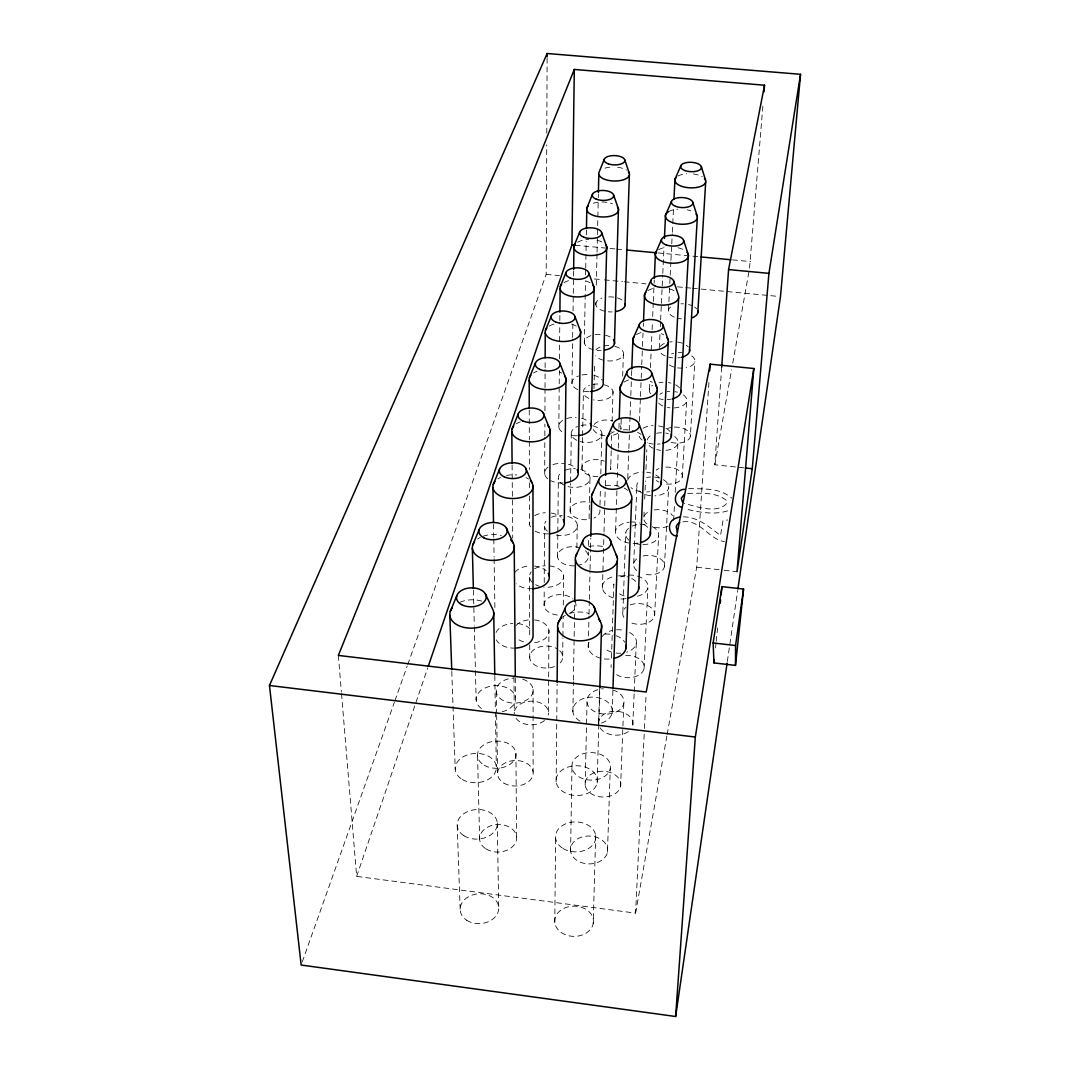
<?xml version="1.0" encoding="UTF-8"?>
<svg xmlns="http://www.w3.org/2000/svg" width="1070" height="1070" viewBox="0 0 1070 1070"><rect width="100%" height="100%" fill="white"/><g stroke="black" fill="none" stroke-linecap="round" stroke-linejoin="round"><path stroke-width="0.75" stroke-dasharray="5 3.75" d="M544.148 605.74L544.215 589.182M544.242 582.561L544.469 526.279M544.683 473.916L544.831 437.389M544.831 435.731L544.884 424.121M544.938 410.84L545.018 389.266M545.031 387.608L545.098 369.351M545.111 367.692L545.138 359.386M407.764 664.537L546.182 274.348L546.743 144.825M546.783 133.202L547.118 56.817M548.442 711.871L548.937 630.27M557.604 557.015L557.818 533.703M557.831 532.031L558.339 478.731M558.821 427.224L559.209 385.548M559.222 383.889L559.356 370.554M559.463 358.878L559.811 322.204M559.824 320.532L559.904 312.199M554.795 922.554L555.611 838.131M556.159 781.836L557.109 683.944M562.673 656.017L562.887 637.934M562.9 636.289L563.141 616.574M563.275 605.072L563.622 575.499M570.176 511.433L570.577 483.546M570.604 481.901L571.286 434.34M571.995 383.702L572.637 339.029M572.664 337.371L572.851 324.13M573.038 310.888L573.507 277.799M573.533 276.14L573.627 269.52M570.577 851.131L571.968 767.471M572.905 711.831L573.4 681.777M573.426 680.119L574.71 603.319M576.877 547.76L577.278 524.608M581.986 468.673L582.561 437.336M582.602 435.677L583.391 392.784M584.327 343.015L585.464 281.477M585.598 274.829L585.691 269.841M585.718 268.169L586.213 241.566M586.333 234.905L586.427 229.916M588.286 555.397L588.366 552.08M588.513 545.419L588.687 537.1M589.088 518.803L589.998 477.207M593.97 388.678L594.532 363.773M604.59 311.183A14.686 7.517 1.6 0 1 595.87 304.937L595.936 301.606M596.311 285.088L597.02 253.71M597.06 252.065L597.622 227.281M597.662 225.636L598.25 199.207M598.29 197.562L598.371 194.258M585.156 785.206L587.029 702.455M588.273 647.551L588.38 642.562M588.54 635.928L588.995 616.012M589.022 614.354L589.329 601.086M589.369 599.414L590.011 571.206M590.038 569.548L590.493 549.632M590.533 547.974L590.76 538.023M599.989 505.027L600.417 488.642M600.805 473.89L601.875 432.935M599.615 689.133L598.638 724.176A17.214 11.957 2.2 0 1 618.219 711.416A17.214 11.957 2.2 0 1 631.594 728.162M602.437 588.313L603.975 533.649M604.015 531.991L605.272 487.024M605.326 485.352L605.553 477.019M593.208 923.678A19.367 15.127 0.6 0 0 567.087 907.133A19.367 15.127 0.6 0 0 561.937 932.986A19.367 15.127 0.6 0 0 593.208 923.678L595.682 835.389M597.14 783.039A20.651 14.873 0.8 0 0 569.24 766.708A20.651 14.873 0.8 0 0 563.796 792.134A20.651 14.873 0.8 0 0 597.14 783.039L598.799 724.47M598.826 723.333L599.815 688.01M611.211 450.831L610.662 469.503A14.458 8.44 1.4 0 0 609.806 465.156M611.264 449.173L611.799 431.571M612.093 421.674L612.99 391.5M611.452 658.023L613.859 583.993A17.16 10.887 2.4 0 0 613.792 586.828M615.598 530.747L617.002 487.746M617.056 486.101L618.233 449.721M618.286 448.062L618.888 429.872M618.941 428.214L619.155 421.607M621.215 419.36L620.881 429.311A14.017 7.931 1.6 0 0 618.233 423.386M622.66 376.212L623.382 354.638M607.452 852.215A18.591 13.937 1.3 0 0 582.267 836.927A18.591 13.937 1.3 0 0 577.506 860.761A18.591 13.937 1.3 0 0 607.452 852.215L610.274 768.594A19.3 13.776 1.4 0 0 584.086 753.454A19.3 13.776 1.4 0 0 579.191 776.994A19.3 13.776 1.4 0 0 610.274 768.594M612.147 712.968L612.923 689.615M622.874 612.04L625.789 532.566M627.769 478.504L628.812 450.269M628.866 448.611L629.481 432.012M629.548 430.341L630.029 417.059M630.096 415.401L630.765 397.13M630.818 395.472L631.487 377.202M631.554 375.543L631.741 370.554M620.6 786.249A17.869 12.893 1.8 0 0 596.271 772.072A17.869 12.893 1.8 0 0 591.884 794.114A17.869 12.893 1.8 0 0 620.6 786.249L623.797 703.525M633.721 563.328L636.904 484.67M639.445 421.46L640.395 398.107M640.462 396.435L641.131 379.756M641.197 378.084L641.679 366.408M641.746 364.736L642.415 348.058M642.481 346.386L643.016 333.037M643.297 326.363L643.431 323.033M632.785 725.166L634.135 693.48M634.216 691.822L636.275 643.458M643.899 517.077L644.18 510.51M644.688 499.021L645.477 480.978M645.972 469.489L646.842 449.801M649.477 389.293L649.851 381.014A18.551 10.178 2.2 0 1 652.285 382.284M650.426 367.759L652.018 331.325M652.085 329.68L652.379 323.046M652.673 316.426L653.248 303.185M653.315 301.526L654.037 284.968M654.118 283.309L654.265 279.992M644.087 668.469L647.845 587.818M659.294 348.325L660.003 333.345M660.31 326.684L660.538 321.682M660.618 320.024L661.313 305.044M661.394 303.372L662.718 275.084M662.798 273.412L664.042 246.782M341.517 693.641L356.658 876.37L635.593 913.125L644.367 730.248M644.448 728.576L646.133 693.668M668.496 309.952L668.817 303.332M668.897 301.686L669.713 285.155M669.793 283.496L670.128 276.889M670.208 275.231L670.863 262.016M670.943 260.358L671.679 245.485M671.759 243.826L672.254 233.915M672.334 232.257L673.471 209.118M654.613 615.665L658.585 536.164M664.416 566.752L668.589 488.054M673.632 520.301L674.448 505.535M675.183 492.401L677.925 443.14M682.245 477.1L686.659 401.13M671.091 442.338A14.084 7.998 3.1 0 0 690.324 436.573L694.845 361.74M667.172 734.435L696.704 567.22L709.143 379.141M744.118 467.871L714.8 464.795L721.688 367.184M749.548 268.142L763.084 103.522M715.509 647.979L716.031 643.003M716.204 641.345L717.609 628.09M727.332 661.514L737.671 590.52M635.593 913.125L666.877 736.08M714.8 464.795L731.599 369.738M732.749 363.185L749.254 269.774M356.658 876.37L427.692 668.001M302.275 961.89L394.375 702.294M394.924 700.716L407.202 666.102M727.587 510.871C713.957 515.165 699.031 512.262 685.482 508.919M687.635 493.364C700.422 493.297 716.191 491.825 726.53 500.492L726.904 503.114C718.01 514.322 696.182 506.698 684.171 503.248M688.652 488.602C703.057 488.936 720.498 487.8 731.786 498.219M682.994 521.826C700.288 519.391 709.076 539.574 724.457 541.621M683.342 516.877C698.028 516.797 709.504 527.216 720.525 535.548L722.999 520.488L727.734 520.02M575.232 245.231L614.969 248.935M616.614 249.096L624.893 249.858M658.01 252.948L699.392 256.8M732.495 259.89L750.699 261.588M546.182 274.348L559.476 275.619M594.372 278.936L602.678 279.725M604.336 279.872L622.62 281.611M624.278 281.771L645.879 283.831M677.444 286.827L684.091 287.455M685.75 287.616L690.739 288.084M692.397 288.245L778.799 296.457M696.704 567.22L722.504 570.096M724.122 570.27L737.029 571.714M338.347 655.428L341.37 691.982M451.794 671.425L452.958 704.595M453.025 706.253L455.231 769.25M457.211 825.545L460.18 909.968M473.395 590.118L474.277 625.134M474.318 626.806L476.15 700.181M477.554 755.794L479.641 839.442M494.795 675.544L495.37 710.32M495.41 711.965L496.333 766.615M497.269 822.843L498.7 907.199M493.524 524.006L493.752 537.26M493.778 538.919L494.072 557.149M494.099 558.808L494.942 610.194M496.266 691.581L496.627 713.088M496.654 714.747L497.63 774.305M512.102 464.995L512.744 538.25M513.961 677.283L514.282 713.971M515.299 677.818L515.459 697.8M515.914 753.347L516.596 836.914M529.262 410.051L529.316 439.81M529.316 441.455L529.369 469.556M529.396 482.784L529.409 489.391M529.423 495.998L529.476 524.099M529.583 577.332L529.703 638.188M529.717 644.769L529.744 657.93M533.087 689.374L533.127 772.005M563.034 482.998A16.826 9.857 0.6 0 1 550.649 480.671M547.666 478.745A16.826 9.857 0.6 0 1 548.549 466.761M552.989 464.594A16.826 9.857 0.6 0 1 564.238 463.484M568.411 464.26A16.826 9.857 0.6 0 1 575.098 467.523M628.732 575.125A17.16 10.887 2.4 0 1 647.43 583.645A17.16 10.887 2.4 0 1 637.332 596.231M624.118 595.843A17.16 10.887 2.4 0 1 618.045 592.927M620.546 577.011A17.16 10.887 2.4 0 1 627.274 575.245M652.218 526.654A16.558 10.125 2.5 0 1 657.716 538.33A16.558 10.125 2.5 0 1 641.411 544.536M639.967 544.416A16.558 10.125 2.5 0 1 633.199 542.691M628.973 540.176A16.558 10.125 2.5 0 1 629.12 527.844M632.183 526.079A16.558 10.125 2.5 0 1 638.656 524.434M640.061 524.327A16.558 10.125 2.5 0 1 648.5 525.25M567.715 516.435A16.478 10.031 0.6 0 1 576.141 529.396A16.478 10.031 0.6 0 1 555.303 534.92M547.385 531.188A16.478 10.031 0.6 0 1 545.954 521.184M551.411 517.251A16.478 10.031 0.6 0 1 562.218 515.526M549.565 565.883A17.093 10.78 0.1 0 1 563.449 578.388A17.093 10.78 0.1 0 1 543.627 587.096M539.347 586.24A17.093 10.78 0.1 0 1 535.575 584.702M532.566 582.602A17.093 10.78 0.1 0 1 531.188 571.848M534.599 568.812A17.093 10.78 0.1 0 1 545.152 565.749M629.588 632.464A17.816 11.743 2.1 0 1 626.712 652.125M620.76 653.195A17.816 11.743 2.1 0 1 616.066 653.061M611.558 652.125A17.816 11.743 2.1 0 1 604.296 648.166M602.303 636.449A17.816 11.743 2.1 0 1 612.067 630.444M616.547 629.789A17.816 11.743 2.1 0 1 624.158 630.444M534.452 619.918A17.749 11.609 -0.4 0 1 548.99 631.862A17.749 11.609 -0.4 0 1 532.699 642.923M523.605 641.866A17.749 11.609 -0.4 0 1 517.519 638.763M516.021 625.482A17.749 11.609 -0.4 0 1 529.851 619.784M522.668 679.183A18.457 12.546 -1.1 0 1 527.577 699.419A18.457 12.546 -1.1 0 1 497.858 695.888A18.457 12.546 -1.1 0 1 513.359 678.072M612.802 689.896A18.538 12.693 1.8 0 1 618.901 710.386A18.538 12.693 1.8 0 1 588.874 706.815A18.538 12.693 1.8 0 1 603.386 688.772M663.427 479.734A15.983 9.443 2.7 0 1 667.988 489.685A15.983 9.443 2.7 0 1 654.867 495.851M650.667 495.731A15.983 9.443 2.7 0 1 644.127 494.126M642.976 493.618A15.983 9.443 2.7 0 1 640.087 480.269M646.614 477.514A15.983 9.443 2.7 0 1 650.613 476.993M654.76 477.113A15.983 9.443 2.7 0 1 658.759 477.862M580.689 469.569A15.916 9.362 0.9 0 1 588.674 482.035A15.916 9.362 0.9 0 1 567.582 486.489M564.037 485.138A15.916 9.362 0.9 0 1 561.924 471.937M564.947 470.318A15.916 9.362 0.9 0 1 575.379 468.713M592.807 425.78A15.381 8.747 1.2 0 1 600.631 437.456A15.381 8.747 1.2 0 1 580.288 441.589M576.85 440.332A15.381 8.747 1.2 0 1 577.599 426.475M581.117 425.445A15.381 8.747 1.2 0 1 588.981 425.084M674.715 436.547A15.461 8.827 2.8 0 1 676.909 445.374A15.461 8.827 2.8 0 1 664.711 450.416M660.658 450.309A15.461 8.827 2.8 0 1 656.726 449.587M653.208 448.317A15.461 8.827 2.8 0 1 647.27 442.258M647.27 439.957A15.461 8.827 2.8 0 1 653.141 434.313M656.606 433.27A15.461 8.827 2.8 0 1 664.483 432.909M665.794 433.082A15.461 8.827 2.8 0 1 668.362 433.604M683.516 394.95A14.967 8.266 2.9 0 1 685.683 403.216A14.967 8.266 2.9 0 1 673.926 407.938M669.994 407.817A14.967 8.266 2.9 0 1 667.426 407.429M662.785 405.958A14.967 8.266 2.9 0 1 658.023 402.4M659.896 394.268A14.967 8.266 2.9 0 1 662.624 392.837M667.172 391.647A14.967 8.266 2.9 0 1 669.7 391.419M674.849 391.687A14.967 8.266 2.9 0 1 677.337 392.182M604.162 384.785A14.886 8.199 1.4 0 1 612.08 395.405A14.886 8.199 1.4 0 1 593.395 399.872M588.848 398.414A14.886 8.199 1.4 0 1 589.436 385.414M592.833 384.464A14.886 8.199 1.4 0 1 600.444 384.13M691.768 355.935A14.498 7.757 2.9 0 1 686.218 367.692M682.553 368.12A14.498 7.757 2.9 0 1 669.044 364.723M671.505 353.929A14.498 7.757 2.9 0 1 673.618 353.26M678.353 352.605A14.498 7.757 2.9 0 1 682.112 352.712M614.809 346.319A14.432 7.691 1.6 0 1 622.967 355.668A14.432 7.691 1.6 0 1 606.971 360.844M603.319 360.215A14.432 7.691 1.6 0 1 595.656 355.788M595.896 349.903A14.432 7.691 1.6 0 1 600.551 346.907M603.828 345.998A14.432 7.691 1.6 0 1 609.967 345.61M628.331 731.599A17.214 11.957 2.2 0 1 599.708 727.239M544.483 720.538A17.133 11.823 -0.6 0 1 528.272 724.657A17.133 11.823 -0.6 0 1 515.192 716.994M514.536 710.881A17.133 11.823 -0.6 0 1 534.465 701.358A17.133 11.823 -0.6 0 1 548.255 714.961M625.629 655.535A16.598 11.115 2.4 0 1 643.164 670.903A16.598 11.115 2.4 0 1 615.263 673.712M611.171 667.506A16.598 11.115 2.4 0 1 611.237 664.604M559.704 650.694A16.518 11.008 0 0 1 558.928 664.069M554.528 666.557A16.518 11.008 0 0 1 532.994 663.654A16.518 11.008 0 0 1 534.826 649.075A16.518 11.008 0 0 1 556.788 648.594M630.217 604.924A16.023 10.352 2.6 0 1 651.215 607.773A16.023 10.352 2.6 0 1 650.132 621.51A16.023 10.352 2.6 0 1 628.879 621.831M623.863 617.403A16.023 10.352 2.6 0 1 626.111 607.198M574.964 601.38A15.956 10.259 0.5 0 1 569.32 613.324M557.35 615.036A15.956 10.259 0.5 0 1 546.516 599.427A15.956 10.259 0.5 0 1 573.012 599.013M643.15 555.972A15.488 9.684 2.8 0 1 664.537 565.575A15.488 9.684 2.8 0 1 643.11 573.868M636.73 570.604A15.488 9.684 2.8 0 1 639.673 557.122M585.437 550.756A15.421 9.59 0.8 0 1 578.429 565.294M574.483 565.829A15.421 9.59 0.8 0 1 557.737 554.594A15.421 9.59 0.8 0 1 579.271 547.572M667.974 526.186A14.993 9.068 2.9 0 1 653.048 526.948M646.855 523.885A14.993 9.068 2.9 0 1 649.61 511.273M654.198 509.962A14.993 9.068 2.9 0 1 672.522 515.633M599.869 509.935A14.926 8.988 1.1 0 1 593.837 518.107M586.587 519.699A14.926 8.988 1.1 0 1 570.203 509.534A14.926 8.988 1.1 0 1 589.878 502.298M665.808 467.122A14.525 8.506 3 0 1 682.285 476.792A14.525 8.506 3 0 1 663.547 483.613M659.04 482.102A14.525 8.506 3 0 1 656.338 480.443M656.271 470.078A14.525 8.506 3 0 1 658.919 468.593M597.943 476.458A14.458 8.44 1.4 0 1 582.307 465.824A14.458 8.44 1.4 0 1 604.363 461.143M674.341 427.117A14.084 7.998 3.1 0 1 690.324 436.573M667.68 428.495A14.084 7.998 3.1 0 1 670.823 427.545M618.019 433.042A14.017 7.931 1.6 0 1 612.174 435.396M604.924 435.731A14.017 7.931 1.6 0 1 593.074 428.508M594.184 424.469A14.017 7.931 1.6 0 1 612.562 420.737M459.873 602.276A22.002 14.191 -2 0 1 481.647 601.086M562.633 617.056A22.082 14.405 1 0 1 565.321 615.303M569.267 613.605A22.082 14.405 1 0 1 588.607 613.337M612.16 311.905A14.686 7.517 1.6 0 1 608.308 311.798M595.87 304.937A14.686 7.517 1.6 0 1 601.755 298.155M608.79 296.885A14.686 7.517 1.6 0 1 616.266 297.607M617.417 297.915A14.686 7.517 1.6 0 1 622.218 300.122M604.965 168.164A15.395 7.008 1.6 0 1 612.334 167M617.631 167.254A15.395 7.008 1.6 0 1 626.405 170.063M681.429 318.887A14.766 7.584 2.9 0 1 677.671 318.258M674.287 317.161A14.766 7.584 2.9 0 1 671.331 306.421M680.988 303.826A14.766 7.584 2.9 0 1 683.543 303.84M688.532 304.549A14.766 7.584 2.9 0 1 691.875 305.619M694.644 307.09A14.766 7.584 2.9 0 1 696.637 308.855M677.912 176.082A15.475 7.062 2.7 0 1 686.699 173.755M693.333 173.955A15.475 7.062 2.7 0 1 702.335 176.777M481.513 708.581A19.701 13.455 -1.7 0 1 484.456 688.291A19.701 13.455 -1.7 0 1 513.359 692.705A19.701 13.455 -1.7 0 1 502.204 711.737M477.648 539.026A20.985 12.947 -1.1 0 1 480.296 537.448M482.918 536.324A20.985 12.947 -1.1 0 1 501.308 535.374M580.087 721.153A19.782 13.629 1.4 0 1 579.606 700.288A19.782 13.629 1.4 0 1 609.499 703.899A19.782 13.629 1.4 0 1 599.775 723.534M588.834 546.556A21.079 13.134 1.4 0 1 604.817 547.024M515.62 648.086A18.885 12.385 -0.9 0 1 496.333 639.887M496.092 632.437A18.885 12.385 -0.9 0 1 512.864 623.395M517.746 623.529A18.885 12.385 -0.9 0 1 529.784 628.571M497.871 478.932A20.076 11.864 -0.5 0 1 500.385 477.501M506.444 475.481A20.076 11.864 -0.5 0 1 516.716 475M526.012 477.581A20.076 11.864 -0.5 0 1 528.446 479.039M609.298 659.066A18.966 12.546 1.8 0 1 589.195 642.16M605.005 634.055A18.966 12.546 1.8 0 1 614.635 635.165M616.119 635.66A18.966 12.546 1.8 0 1 624.719 642.174M605.566 485.74A20.156 12.024 1.8 0 1 619.637 486.409M624.131 488.094A20.156 12.024 1.8 0 1 627.796 490.381M532.673 588.727A18.15 11.449 -0.3 0 1 516.195 583.805M514.857 572.383A18.15 11.449 -0.3 0 1 529.757 565.923M534.452 566.057A18.15 11.449 -0.3 0 1 546.061 570.725M516.435 423.8A19.233 10.914 0 0 1 520.154 421.914M625.87 598.598A18.23 11.583 2.1 0 1 617.938 598.812M613.324 597.889A18.23 11.583 2.1 0 1 602.33 586.841A18.23 11.583 2.1 0 1 613.819 576.503M618.393 575.861A18.23 11.583 2.1 0 1 627.662 576.904M631.728 578.509A18.23 11.583 2.1 0 1 637.412 583.391M610.595 433.591A19.327 11.034 2 0 1 614.193 431.678M623.409 429.779A19.327 11.034 2 0 1 633.226 430.809M637.559 432.347A19.327 11.034 2 0 1 641.09 434.46M548.415 533.863A17.454 10.606 0.2 0 1 532.526 529.289M530.439 526.814A17.454 10.606 0.2 0 1 531.108 518.709M534.612 515.727A17.454 10.606 0.2 0 1 545.379 512.717M551.371 513.052A17.454 10.606 0.2 0 1 561.121 517.198M533.529 373.015A18.457 10.058 0.4 0 1 537.087 371.277M559.396 371.919A18.457 10.058 0.4 0 1 561.67 373.162M638.148 543.105A17.535 10.713 2.3 0 1 632.062 543.413M629.013 543.078A17.535 10.713 2.3 0 1 615.41 532.205A17.535 10.713 2.3 0 1 629.294 522.147M630.778 522.026A17.535 10.713 2.3 0 1 639.699 523.003M643.632 524.501A17.535 10.713 2.3 0 1 649.129 529.021M624.037 382.137A18.551 10.178 2.2 0 1 631.661 379.195M601.086 350.465A15.167 8.025 1.4 0 1 597.1 350.358M593.275 349.689A15.167 8.025 1.4 0 1 584.247 341.999A15.167 8.025 1.4 0 1 593.93 334.883M595.174 334.683A15.167 8.025 1.4 0 1 601.688 334.576M605.473 335.218A15.167 8.025 1.4 0 1 611.585 337.893M593.248 203.246A15.93 7.503 1.4 0 1 612.521 203.808M680.44 357.514A15.247 8.092 2.8 0 1 677.898 357.875M672.589 357.835A15.247 8.092 2.8 0 1 668.71 357.179M665.232 356.002A15.247 8.092 2.8 0 1 659.321 350.438M660.31 346.319A15.247 8.092 2.8 0 1 668.456 342.213M669.686 341.999A15.247 8.092 2.8 0 1 672.254 341.771M677.511 342.052A15.247 8.092 2.8 0 1 683.489 343.684M686.338 345.249A15.247 8.092 2.8 0 1 688.371 347.121M668.616 211.646A16.01 7.557 2.6 0 1 677.725 209.158M687.248 209.814A16.01 7.557 2.6 0 1 690.886 210.897M589.262 391.647A15.689 8.573 1.2 0 1 581.197 390.817M577.693 389.587A15.689 8.573 1.2 0 1 578.442 375.998M582.026 374.995A15.689 8.573 1.2 0 1 590.038 374.66M593.944 375.343A15.689 8.573 1.2 0 1 602.209 380.184M577.573 242.195A16.491 8.038 1.3 0 1 588.607 239.466M596.98 240.242A16.491 8.038 1.3 0 1 603.614 242.943M671.278 399.097A15.756 8.654 2.7 0 1 667.292 399.578M663.146 399.458A15.756 8.654 2.7 0 1 659.147 398.749M650.56 393.773A15.756 8.654 2.7 0 1 652.58 385.267M659 382.752A15.756 8.654 2.7 0 1 662.932 382.284M668.362 382.579A15.756 8.654 2.7 0 1 670.97 383.1M675.585 384.826A15.756 8.654 2.7 0 1 679.557 387.982M658.652 249.725A16.572 8.105 2.6 0 1 665.38 247.397M677.979 247.758A16.572 8.105 2.6 0 1 684.813 250.487M576.61 435.717A16.237 9.175 0.9 0 1 568.264 434.848M561.75 431.732A16.237 9.175 0.9 0 1 565.562 418.972M566.739 418.557A16.237 9.175 0.9 0 1 576.195 417.42M581.625 418.263A16.237 9.175 0.9 0 1 588.112 421.312M563.97 282.6A17.093 8.64 1 0 1 569.775 280.393M585.437 280.835A17.093 8.64 1 0 1 590.038 282.788M660.123 443.863A16.317 9.269 2.6 0 1 657.328 444.13M653.048 444.01A16.317 9.269 2.6 0 1 648.901 443.261M642.174 440.104A16.317 9.269 2.6 0 1 638.977 433.136M643.137 428.241A16.317 9.269 2.6 0 1 652.967 425.619M658.572 425.927A16.317 9.269 2.6 0 1 664.952 427.786M666.048 428.334A16.317 9.269 2.6 0 1 670.128 431.705M647.965 290.612A17.187 8.72 2.5 0 1 654.974 288.097M669.379 288.833A17.187 8.72 2.5 0 1 674.127 290.799M549.325 326.082A17.749 9.309 0.8 0 1 555.384 323.702M571.647 324.17A17.749 9.309 0.8 0 1 576.396 326.256M649.543 491.665A16.906 9.951 2.5 0 1 646.641 491.959M640.743 491.638A16.906 9.951 2.5 0 1 630.966 487.652M627.715 480.176A16.906 9.951 2.5 0 1 642.267 472.084M646.654 472.218A16.906 9.951 2.5 0 1 650.881 473.007M655.803 474.973A16.906 9.951 2.5 0 1 660.016 478.598M636.463 334.629A17.842 9.403 2.4 0 1 643.765 331.914M661.327 333.626A17.842 9.403 2.4 0 1 663.627 334.79M484.188 765.197A19.233 13.589 -2 0 0 515.633 756.905A19.233 13.589 -2 0 0 490.408 741.951A19.233 13.589 -2 0 0 484.188 765.197M464.019 835.777A20.076 14.779 -3.2 0 0 496.935 826.709A20.076 14.779 -3.2 0 0 470.8 810.485A20.076 14.779 -3.2 0 0 464.019 835.777M563.047 848.497A20.143 14.993 0.8 0 0 595.575 839.308A20.143 14.993 0.8 0 0 568.384 822.87A20.143 14.993 0.8 0 0 563.047 848.497M466.734 920.28A19.313 14.913 -3.9 0 0 498.379 911.092A19.313 14.913 -3.9 0 0 473.234 894.747A19.313 14.913 -3.9 0 0 466.734 920.28M486.047 848.951A18.524 13.763 -2.4 0 0 516.328 840.512A18.524 13.763 -2.4 0 0 492.026 825.398A18.524 13.763 -2.4 0 0 486.047 848.951M503.863 783.093A17.802 12.746 -1.4 0 0 532.9 775.335A17.802 12.746 -1.4 0 0 509.4 761.318A17.802 12.746 -1.4 0 0 503.863 783.093M462.213 779.415A20.598 14.659 -2.8 0 0 495.972 770.44A20.598 14.659 -2.8 0 0 469.182 754.337A20.598 14.659 -2.8 0 0 462.213 779.415"/><path stroke-width="1.5" d="M545.152 357.728L545.245 332.837M547.118 56.817L547.131 53.5L800.534 74.311L780.471 296.617L737.912 588.861M735.478 665.42L735.558 645.531L743.556 589.048L721.969 586.627L713.142 642.936L713.944 662.905L735.478 665.42L743.556 589.048M549.271 576.262L550.154 429.966M559.904 312.199L560.118 288.86M557.122 682.285L557.657 627.528M564.264 522.334L565.976 378.74L560.065 363.72M428.227 666.423L571.928 244.923L574.296 69.443L764.528 85.212L764.007 91.873M573.627 269.52L573.935 248.013M574.737 601.661L575.433 559.918M578.174 472.311L580.595 331.419L575.005 316.707M586.467 228.258L586.801 209.961M591.121 425.766L594.144 287.589L588.821 273.158M598.397 192.6L598.812 174.437M590.8 536.364L591.656 498.192M605.607 475.361L606.623 438.713L613.404 423.747M599.815 688.01L601.581 625.04M614.421 343.885L618.447 208.917L613.618 195.061M619.262 418.29L620.279 386.872L626.873 372.173M625 305.752L629.361 175.306M612.99 687.943L617.256 561.135M631.795 368.896L632.892 339.003L639.298 324.598M625.91 648.634L631.661 499.356M643.498 321.361L644.568 294.678L650.814 280.541M638.603 589.356L644.876 442.712M654.332 278.334L655.415 253.496L661.487 239.64M650.333 534.559L657.034 390.59M664.43 238.463L665.513 215.15L671.438 201.575M673.966 199.194L674.943 179.359L680.707 166.051M661.207 483.734L668.255 342.48M671.318 436.493L678.647 297.928M680.734 392.449L688.304 256.559M689.548 351.308L697.292 218.039M697.8 312.774L705.678 182.087M709.691 370.822L710.132 364.161L753.828 368.508L737.029 571.714L752.264 468.727L768.929 273.358L800.534 74.311M547.131 53.5L269.466 685.495L301.165 965.033L675.638 1016.5L695.313 737.043L753.828 368.508M721.688 367.184L728.576 269.573L764.528 85.212M713.944 662.905L714.292 659.588M720.23 603.212L720.578 599.895M721.1 594.92L721.969 586.627M675.638 1016.5L727.092 663.159M710.132 364.161L646.213 692.009L338.347 655.428L574.296 69.443M604.256 159.323L598.906 172.604A15.395 7.008 1.6 0 0 615.905 181.004A15.395 7.008 1.6 0 0 628.384 171.695M586.908 208.008L592.379 194.459M574.068 245.913L579.672 232.083M560.292 286.613L566.017 272.502M545.459 330.403L551.317 316.011M529.449 377.683L535.441 363.011M512.115 428.856L518.241 413.903M493.283 484.456L499.556 469.208M472.766 545.045L479.173 529.543M450.309 611.358L456.863 595.602M591.79 495.062L598.759 479.801M575.606 556.494L582.775 540.979M557.885 623.77L565.268 608.001M684.345 494.353L681.296 498.072L682.339 501.803M679.798 522.615L677.417 524.22L676.16 526.667L677.497 532.312M684.372 489.271C674.541 489.806 671.612 504.037 681.47 507.26M677.404 535.843C668.964 536.819 666.744 523.404 673.338 519.552A13.174 7.985 3.5 0 1 680.48 517.037M571.928 244.923L575.232 245.231M626.552 250.019L656.351 252.787M701.037 256.96L730.837 259.729M728.576 269.573L768.929 273.358M745.75 468.045L752.264 468.727M713.142 642.936L735.558 645.531M269.466 685.495L695.313 737.043M485.432 594.037L492.615 609.017A22.002 14.191 -2 0 1 470.104 628.157A22.002 14.191 -2 0 1 452.249 607.84M506.418 528.152L513.118 542.958M525.584 467.978L531.87 482.583M593.85 606.422L600.203 621.389M543.172 412.793L549.07 427.184M610.02 539.574L617.323 557.711M625.683 480.577L631.701 496.212A20.156 12.024 1.8 0 1 608.763 509.146A20.156 12.024 1.8 0 1 593.261 492.08M639.205 424.482L644.889 439.823M601.661 232.725L606.717 246.849L603.186 382.364A15.689 8.573 1.2 0 1 590.627 391.553M651.63 372.895L657.02 387.928M663.106 325.28L668.215 340.019M624.786 159.911L629.387 173.487M673.726 281.196L678.594 295.654A17.187 8.72 2.5 0 1 659.468 304.963A17.187 8.72 2.5 0 1 645.732 292.511M683.596 240.282L688.224 254.446M692.771 202.19L697.199 216.06M701.345 166.652L705.571 180.241M449.815 615.049L451.741 669.766M472.351 548.415L473.355 588.446M493.725 612.615L494.755 673.886M492.936 487.545L493.497 522.347M511.821 431.705L512.089 463.337M514.229 546.248L515.285 676.146M529.195 380.305L529.249 408.406M532.967 485.593L533.047 634.563A18.885 12.385 -0.9 0 1 515.62 648.086M577.171 469.797A16.826 9.857 0.6 0 1 564.492 482.891M598.505 619.115A22.082 14.405 1 0 1 593.623 637.707A22.082 14.405 1 0 1 564.679 636.864A22.082 14.405 1 0 1 561.482 618.045M625.04 303.786A14.686 7.517 1.6 0 1 615.905 311.504M704.434 178.436A15.475 7.062 2.7 0 1 690.591 187.852A15.475 7.062 2.7 0 1 675.946 177.607M697.707 310.795A14.766 7.584 2.9 0 1 692.343 317.683M510.684 539.976A20.985 12.947 -1.1 0 1 507.822 556.627A20.985 12.947 -1.1 0 1 480.818 558.018A20.985 12.947 -1.1 0 1 474.572 541.835M615.972 554.367A21.079 13.134 1.4 0 1 595.936 572.062A21.079 13.134 1.4 0 1 577.185 553.243M530.412 480.711A20.076 11.864 -0.5 0 1 513.533 498.526A20.076 11.864 -0.5 0 1 494.969 481.513M625.95 645.37A18.966 12.546 1.8 0 1 614.14 658.344M548.241 573.36A18.15 11.449 -0.3 0 1 532.673 588.727M547.653 425.472A19.233 10.914 0 0 1 531.696 441.83A19.233 10.914 0 0 1 513.694 426.168M638.616 586.333A18.23 11.583 2.1 0 1 627.368 598.304M643.592 437.015A19.327 11.034 2 0 1 623.877 451.754A19.327 11.034 2 0 1 609.619 434.34M563.248 519.632A17.454 10.606 0.2 0 1 549.94 533.743M564.906 376.172A18.457 10.058 0.4 0 1 546.797 389.654A18.457 10.058 0.4 0 1 530.921 375.195M650.319 531.75A17.535 10.713 2.3 0 1 640.997 542.463M655.749 385.347A18.551 10.178 2.2 0 1 638.576 398.99A18.551 10.178 2.2 0 1 621.59 384.357M613.511 339.752A15.167 8.025 1.4 0 1 604.951 350.024M617.417 206.991A15.93 7.503 1.4 0 1 602.33 216.983A15.93 7.503 1.4 0 1 588.085 206.149M689.468 349.194A15.247 8.092 2.8 0 1 681.643 357.246M696.035 214.134A16.01 7.557 2.6 0 1 690.217 223.282A16.01 7.557 2.6 0 1 669.74 221.423A16.01 7.557 2.6 0 1 668.616 211.646M605.687 244.803A16.491 8.038 1.3 0 1 589.931 255.516A16.491 8.038 1.3 0 1 575.312 243.933M680.68 390.189A15.756 8.654 2.7 0 1 672.522 398.816M687.034 252.373A16.572 8.105 2.6 0 1 672.027 263.207A16.572 8.105 2.6 0 1 656.525 251.49M590.132 423.426A16.237 9.175 0.9 0 1 578.014 435.61M593.088 285.382A17.093 8.64 1 0 1 576.623 296.912A17.093 8.64 1 0 1 561.603 284.473M671.264 434.072A16.317 9.269 2.6 0 1 662.758 443.314M579.525 329.052A17.749 9.309 0.8 0 1 562.285 341.504A17.749 9.309 0.8 0 1 546.85 328.102M661.18 481.139A16.906 9.951 2.5 0 1 652.272 491.077M666.971 337.625A17.842 9.403 2.4 0 1 650.587 350.224A17.842 9.403 2.4 0 1 634.122 336.675M570.631 617.149A14.9 9.617 1 0 0 594.679 611.371A14.9 9.617 1 0 0 574.577 600.725A14.9 9.617 1 0 0 570.631 617.149M461.531 604.603A14.846 9.47 -1.9 0 0 485.9 598.919A14.846 9.47 -1.9 0 0 466.654 588.433A14.846 9.47 -1.9 0 0 461.531 604.603M684.907 170.558A10.419 4.695 2.7 0 0 701.398 167.883A10.419 4.695 2.7 0 0 686.846 162.533A10.419 4.695 2.7 0 0 684.907 170.558M608.108 163.777A10.366 4.654 1.6 0 0 624.76 161.129A10.366 4.654 1.6 0 0 610.622 155.845A10.366 4.654 1.6 0 0 608.108 163.777M587.978 549.311A14.218 8.761 1.4 0 0 610.863 544.082A14.218 8.761 1.4 0 0 591.576 534.358A14.218 8.761 1.4 0 0 587.978 549.311M483.747 537.755A14.151 8.64 -1.1 0 0 506.926 532.606A14.151 8.64 -1.1 0 0 488.428 523.016A14.151 8.64 -1.1 0 0 483.747 537.755M603.814 487.425A13.589 8.012 1.8 0 0 625.642 482.677A13.589 8.012 1.8 0 0 607.105 473.756A13.589 8.012 1.8 0 0 603.814 487.425M504.037 476.738A13.535 7.905 -0.5 0 0 526.132 472.057A13.535 7.905 -0.5 0 0 508.317 463.243A13.535 7.905 -0.5 0 0 504.037 476.738M618.326 430.742A13.027 7.356 2 0 0 639.191 426.408A13.027 7.356 2 0 0 621.349 418.196A13.027 7.356 2 0 0 618.326 430.742M522.641 420.818A12.96 7.263 0 0 0 543.747 416.538A12.96 7.263 0 0 0 526.56 408.432A12.96 7.263 0 0 0 522.641 420.818M631.661 378.633A12.506 6.768 2.2 0 0 651.643 374.66A12.506 6.768 2.2 0 0 634.443 367.077A12.506 6.768 2.2 0 0 631.661 378.633M539.735 369.377A12.439 6.701 0.4 0 0 559.944 365.459A12.439 6.701 0.4 0 0 543.359 357.968A12.439 6.701 0.4 0 0 539.735 369.377M675.745 206.39A10.78 5.029 2.6 0 0 692.825 203.501A10.78 5.029 2.6 0 0 677.805 197.803A10.78 5.029 2.6 0 0 675.745 206.39M596.324 199.207A10.727 4.989 1.4 0 0 613.578 196.358A10.727 4.989 1.4 0 0 599.013 190.727A10.727 4.989 1.4 0 0 596.324 199.207M665.914 244.803A11.168 5.39 2.6 0 0 683.636 241.686A11.168 5.39 2.6 0 0 668.121 235.587A11.168 5.39 2.6 0 0 665.914 244.803M583.698 237.179A11.101 5.35 1.3 0 0 601.607 234.116A11.101 5.35 1.3 0 0 586.587 228.084A11.101 5.35 1.3 0 0 583.698 237.179M655.348 286.078A11.569 5.805 2.5 0 0 673.766 282.721A11.569 5.805 2.5 0 0 657.729 276.18A11.569 5.805 2.5 0 0 655.348 286.078M570.136 277.973A11.516 5.751 1 0 0 588.754 274.656A11.516 5.751 1 0 0 573.239 268.182A11.516 5.751 1 0 0 570.136 277.973M643.966 330.563A12.024 6.259 2.3 0 0 663.132 326.912A12.024 6.259 2.3 0 0 646.534 319.876A12.024 6.259 2.3 0 0 643.966 330.563M555.517 321.923A11.957 6.193 0.8 0 0 574.898 318.312A11.957 6.193 0.8 0 0 558.874 311.357A11.957 6.193 0.8 0 0 555.517 321.923"/></g></svg>
